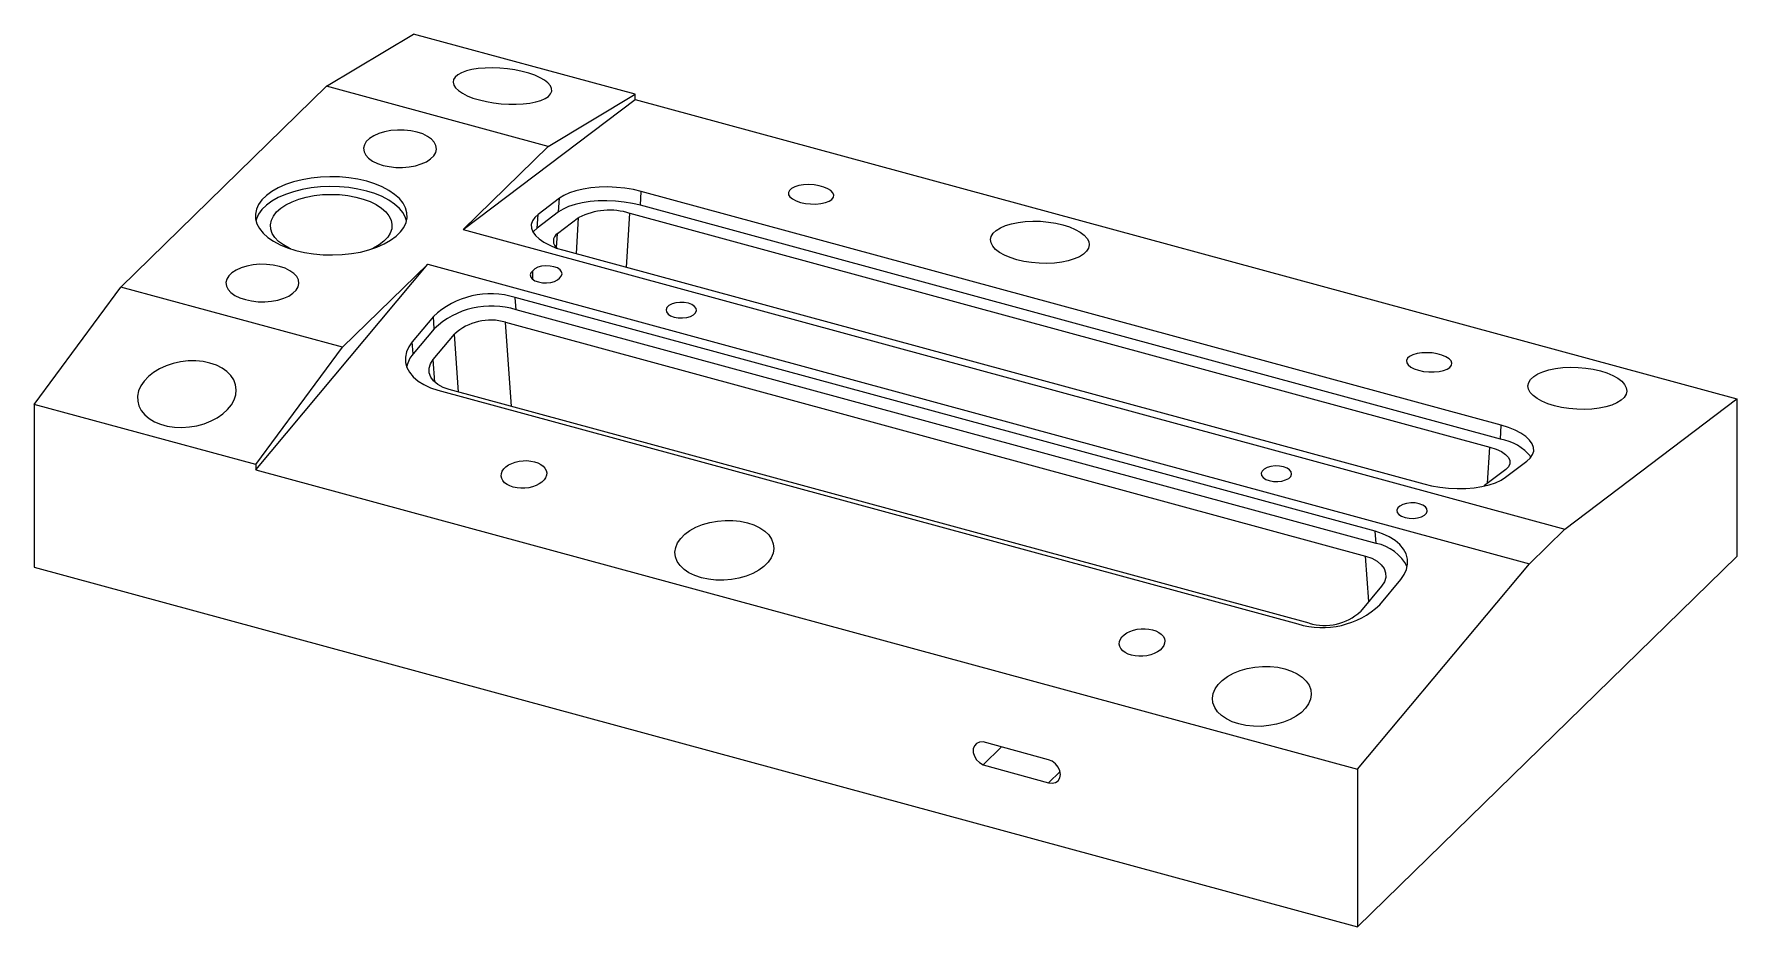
# Paper-space layout '_Trimetric' of a CAD drawing. Header units: millimetres. Extents: x 0 to 22.4, y -4.7 to 7.
import ezdxf

# ---------------------------------------------------------------- set-up
doc = ezdxf.new("R2010")
doc.units = ezdxf.units.MM

psp = doc.layouts.new('_Trimetric')

# ---------------------------------------------------------------- linework, layer by layer
at = {"color": 7, "linetype": 'Continuous', "lineweight": 25}
for p, q in [((3.85, 6.33), (4.994, 7.017)), ((7.912, 6.224), (4.994, 7.017)), ((3.85, 6.33), (1.143, 3.687)), ((6.769, 5.536), (3.85, 6.33)), ((5.649, 4.443), (7.912, 6.157)), ((6.769, 5.536), (7.912, 6.224)), ((7.912, 6.157), (7.912, 6.224)), ((7.912, 6.157), (22.417, 2.215)), ((6.769, 5.536), (5.649, 4.443)), ((7.982, 4.763), (7.993, 4.944)), ((19.314, 1.867), (7.993, 4.944)), ((6.915, 4.856), (6.636, 4.644)), ((6.904, 4.675), (6.915, 4.856)), ((19.303, 1.686), (7.982, 4.763)), ((6.904, 4.675), (6.625, 4.463)), ((6.625, 4.463), (6.636, 4.644)), ((6.89, 4.391), (7.169, 4.603)), ((7.843, 4.658), (19.164, 1.581)), ((5.649, 4.443), (20.153, 0.501)), ((6.972, 4.171), (18.293, 1.095)), ((2.919, 1.283), (5.182, 3.988)), ((5.182, 3.988), (4.062, 2.894)), ((5.182, 3.988), (19.687, 0.046)), ((6.565, 3.788), (6.565, 3.902)), ((0, 2.143), (1.143, 3.687)), ((4.062, 2.894), (1.143, 3.687)), ((17.655, 0.472), (6.335, 3.549)), ((6.346, 3.389), (6.335, 3.549)), ((17.666, 0.313), (6.346, 3.389)), ((5.257, 3.298), (4.978, 2.966)), ((5.268, 3.139), (4.99, 2.806)), ((5.268, 3.139), (5.257, 3.298)), ((6.207, 3.223), (17.527, 0.147)), ((4.99, 2.806), (4.978, 2.966)), ((5.255, 2.734), (5.533, 3.067)), ((2.919, 1.35), (4.062, 2.894)), ((5.315, 2.331), (16.636, -0.746)), ((16.786, -0.739), (5.465, 2.337)), ((0, 2.143), (0, 0)), ((2.919, 1.35), (0, 2.143)), ((20.153, 0.501), (22.417, 2.215)), ((22.417, 2.215), (22.417, 0.139)), ((19.303, 1.686), (19.314, 1.867)), ((2.919, 1.35), (2.919, 1.283)), ((19.371, 1.183), (19.651, 1.395)), ((2.919, 1.283), (17.423, -2.659)), ((19.374, 1.286), (19.095, 1.074)), ((19.095, 1.074), (19.085, 1.067)), ((17.666, 0.313), (17.655, 0.472)), ((19.687, 0.046), (20.153, 0.501)), ((0, 0), (17.423, -4.735)), ((17.423, -4.735), (22.417, 0.139)), ((17.423, -2.659), (19.687, 0.046)), ((17.714, -0.495), (17.992, -0.163)), ((17.738, -0.25), (17.46, -0.583)), ((13.355, -2.535), (12.493, -2.301)), ((12.734, -2.366), (12.493, -2.601)), ((12.493, -2.601), (13.355, -2.839)), ((17.423, -2.659), (17.423, -4.735))]:
    psp.add_line(p, q, dxfattribs=at)
at = {"color": 8, "linetype": 'Continuous', "lineweight": 25}
for p, q in [((7.14, 4.126), (7.169, 4.603)), ((7.8, 3.946), (7.843, 4.658)), ((6.879, 4.205), (6.89, 4.391)), ((6.284, 2.115), (6.207, 3.223)), ((5.586, 2.305), (5.533, 3.067)), ((5.276, 2.434), (5.255, 2.734)), ((19.135, 1.104), (19.164, 1.581)), ((17.569, -0.452), (17.527, 0.147)), ((13.507, -2.69), (13.355, -2.839))]:
    psp.add_line(p, q, dxfattribs=at)
at = {"color": 7, "linetype": 'Continuous', "lineweight": 25, "flags": 128}
for points in [[(5.862, 6.149), (5.954, 6.128), (6.05, 6.111), (6.149, 6.099), (6.248, 6.093), (6.346, 6.092), (6.439, 6.097), (6.526, 6.107), (6.604, 6.123), (6.672, 6.144), (6.728, 6.169), (6.771, 6.197), (6.8, 6.229), (6.814, 6.264), (6.813, 6.3), (6.797, 6.336), (6.765, 6.373), (6.72, 6.409), (6.662, 6.442), (6.592, 6.474), (6.512, 6.502), (6.424, 6.525), (6.33, 6.545), (6.232, 6.559), (6.133, 6.568), (6.034, 6.572), (5.938, 6.57), (5.848, 6.562), (5.765, 6.549), (5.692, 6.531), (5.629, 6.508), (5.579, 6.481), (5.543, 6.45), (5.522, 6.417), (5.516, 6.382), (5.524, 6.345), (5.548, 6.309), (5.587, 6.272), (5.639, 6.238), (5.703, 6.205), (5.778, 6.175), (5.862, 6.149)], [(4.594, 5.289), (4.675, 5.272), (4.762, 5.262), (4.851, 5.261), (4.938, 5.269), (5.021, 5.284), (5.098, 5.307), (5.165, 5.337), (5.22, 5.373), (5.261, 5.413), (5.287, 5.457), (5.297, 5.502), (5.291, 5.548), (5.269, 5.592), (5.231, 5.633), (5.18, 5.67), (5.116, 5.702), (5.042, 5.726), (4.96, 5.744), (4.873, 5.753), (4.784, 5.754), (4.697, 5.747), (4.614, 5.732), (4.537, 5.709), (4.471, 5.679), (4.415, 5.643), (4.374, 5.603), (4.348, 5.559), (4.338, 5.514), (4.344, 5.468), (4.366, 5.424), (4.404, 5.383), (4.455, 5.346), (4.519, 5.314), (4.594, 5.289)], [(3.445, 4.168), (3.56, 4.142), (3.68, 4.123), (3.804, 4.112), (3.929, 4.109), (4.054, 4.114), (4.177, 4.127), (4.296, 4.148), (4.409, 4.177), (4.513, 4.212), (4.609, 4.255), (4.693, 4.302), (4.765, 4.355), (4.824, 4.413), (4.868, 4.473), (4.897, 4.536), (4.911, 4.6), (4.909, 4.665), (4.891, 4.729), (4.858, 4.791), (4.809, 4.851), (4.747, 4.907), (4.671, 4.959), (4.584, 5.005), (4.486, 5.046), (4.379, 5.079), (4.264, 5.106), (4.144, 5.125), (4.02, 5.136), (3.895, 5.139), (3.77, 5.134), (3.647, 5.12), (3.528, 5.099), (3.415, 5.071), (3.31, 5.035), (3.215, 4.993), (3.131, 4.945), (3.059, 4.892), (3, 4.835), (2.956, 4.775), (2.927, 4.712), (2.913, 4.647), (2.915, 4.583), (2.933, 4.519), (2.966, 4.456), (3.014, 4.397), (3.077, 4.341), (3.152, 4.289), (3.24, 4.242), (3.338, 4.202), (3.445, 4.168)], [(4.904, 4.56), (4.891, 4.6), (4.858, 4.663), (4.809, 4.723), (4.747, 4.779), (4.671, 4.83), (4.584, 4.877), (4.486, 4.917), (4.379, 4.951), (4.264, 4.977), (4.144, 4.996), (4.02, 5.007), (3.895, 5.01), (3.77, 5.005), (3.647, 4.992), (3.528, 4.971), (3.415, 4.942), (3.31, 4.907), (3.215, 4.865), (3.131, 4.817), (3.059, 4.764), (3, 4.707), (2.956, 4.646), (2.927, 4.583), (2.92, 4.56)], [(7.993, 4.944), (7.889, 4.969), (7.779, 4.987), (7.666, 4.999), (7.552, 5.004), (7.44, 5.002), (7.331, 4.993), (7.228, 4.977), (7.133, 4.955), (7.048, 4.927), (6.975, 4.894), (6.915, 4.856)], [(10.089, 4.802), (10.154, 4.788), (10.223, 4.781), (10.292, 4.78), (10.358, 4.787), (10.417, 4.799), (10.466, 4.818), (10.501, 4.841), (10.522, 4.868), (10.528, 4.897), (10.517, 4.927), (10.49, 4.956), (10.45, 4.981), (10.397, 5.003), (10.336, 5.02), (10.268, 5.031), (10.199, 5.035), (10.131, 5.032), (10.068, 5.022), (10.014, 5.007), (9.972, 4.985), (9.943, 4.96), (9.93, 4.932), (9.933, 4.902), (9.951, 4.873), (9.985, 4.846), (10.032, 4.821), (10.089, 4.802)], [(3.378, 4.188), (3.358, 4.198), (3.283, 4.241), (3.22, 4.288), (3.171, 4.34), (3.136, 4.394), (3.117, 4.451), (3.112, 4.508), (3.124, 4.566), (3.15, 4.621), (3.192, 4.675), (3.247, 4.725), (3.316, 4.77), (3.396, 4.81), (3.486, 4.844), (3.584, 4.871), (3.689, 4.891), (3.798, 4.903), (3.909, 4.907), (4.021, 4.904), (4.13, 4.892), (4.235, 4.872), (4.334, 4.845), (4.424, 4.812), (4.505, 4.772), (4.574, 4.727), (4.63, 4.677), (4.672, 4.624), (4.699, 4.568), (4.711, 4.511), (4.708, 4.454), (4.689, 4.397), (4.655, 4.342), (4.606, 4.29), (4.544, 4.243), (4.469, 4.2), (4.445, 4.188)], [(7.982, 4.763), (7.878, 4.788), (7.768, 4.806), (7.655, 4.818), (7.541, 4.823), (7.428, 4.821), (7.32, 4.812), (7.217, 4.796), (7.122, 4.774), (7.037, 4.746), (6.964, 4.713), (6.904, 4.675)], [(6.636, 4.644), (6.59, 4.602), (6.56, 4.557), (6.545, 4.51), (6.547, 4.462), (6.566, 4.413), (6.6, 4.366), (6.649, 4.32), (6.712, 4.276), (6.788, 4.237), (6.875, 4.201), (6.972, 4.171)], [(12.938, 4.047), (12.851, 4.074), (12.775, 4.106), (12.71, 4.142), (12.658, 4.182), (12.62, 4.224), (12.598, 4.268), (12.591, 4.311), (12.6, 4.354), (12.626, 4.395), (12.666, 4.432), (12.721, 4.466), (12.788, 4.496), (12.866, 4.52), (12.954, 4.538), (13.049, 4.549), (13.148, 4.554), (13.25, 4.552), (13.352, 4.543), (13.451, 4.527), (13.544, 4.506), (13.63, 4.479), (13.707, 4.446), (13.772, 4.41), (13.824, 4.37), (13.862, 4.328), (13.884, 4.285), (13.891, 4.241), (13.881, 4.199), (13.856, 4.158), (13.816, 4.12), (13.761, 4.086), (13.694, 4.057), (13.615, 4.033), (13.528, 4.015), (13.433, 4.003), (13.333, 3.999), (13.232, 4.001), (13.13, 4.009), (13.031, 4.025), (12.938, 4.047)], [(6.625, 4.463), (6.579, 4.421), (6.568, 4.408)], [(2.782, 3.521), (2.864, 3.504), (2.951, 3.494), (3.039, 3.493), (3.127, 3.501), (3.21, 3.516), (3.286, 3.539), (3.353, 3.569), (3.408, 3.605), (3.45, 3.645), (3.476, 3.689), (3.486, 3.734), (3.48, 3.78), (3.458, 3.824), (3.42, 3.865), (3.369, 3.902), (3.304, 3.934), (3.23, 3.959), (3.148, 3.976), (3.062, 3.986), (2.973, 3.987), (2.886, 3.979), (2.802, 3.964), (2.726, 3.941), (2.659, 3.911), (2.604, 3.875), (2.563, 3.835), (2.537, 3.791), (2.526, 3.746), (2.532, 3.7), (2.555, 3.656), (2.592, 3.615), (2.644, 3.578), (2.708, 3.546), (2.782, 3.521)], [(6.565, 3.902), (6.541, 3.876), (6.532, 3.848), (6.538, 3.819), (6.559, 3.793), (6.593, 3.77), (6.639, 3.754), (6.691, 3.744), (6.746, 3.742), (6.801, 3.748), (6.85, 3.762), (6.89, 3.781), (6.917, 3.806)], [(6.917, 3.806), (6.941, 3.832), (6.951, 3.86), (6.945, 3.889), (6.924, 3.915), (6.889, 3.938), (6.844, 3.954), (6.792, 3.964), (6.737, 3.966), (6.682, 3.96), (6.633, 3.947), (6.593, 3.927), (6.565, 3.902)], [(8.426, 3.292), (8.48, 3.282), (8.537, 3.28), (8.592, 3.287), (8.642, 3.301), (8.682, 3.322), (8.708, 3.348), (8.719, 3.377), (8.715, 3.406), (8.694, 3.433), (8.659, 3.457), (8.613, 3.474), (8.559, 3.484), (8.503, 3.485), (8.447, 3.479), (8.398, 3.464), (8.358, 3.443), (8.331, 3.417), (8.32, 3.389), (8.325, 3.359), (8.346, 3.332), (8.38, 3.309), (8.426, 3.292)], [(4.978, 2.966), (4.933, 2.901), (4.903, 2.833), (4.888, 2.764), (4.89, 2.696), (4.909, 2.629), (4.943, 2.565), (4.992, 2.505), (5.055, 2.45), (5.131, 2.403), (5.218, 2.362), (5.315, 2.331)], [(2.315, 2.687), (2.224, 2.707), (2.128, 2.716), (2.029, 2.714), (1.929, 2.703), (1.832, 2.681), (1.739, 2.65), (1.652, 2.611), (1.573, 2.563), (1.505, 2.509), (1.449, 2.45), (1.406, 2.386), (1.377, 2.32), (1.363, 2.253), (1.365, 2.186), (1.381, 2.122), (1.412, 2.061), (1.457, 2.005), (1.516, 1.956), (1.586, 1.914), (1.666, 1.881), (1.754, 1.857), (1.848, 1.843), (1.946, 1.839), (2.045, 1.846), (2.144, 1.862), (2.239, 1.888), (2.33, 1.924), (2.412, 1.967), (2.486, 2.018), (2.548, 2.075), (2.598, 2.137), (2.634, 2.202), (2.656, 2.269), (2.662, 2.336), (2.653, 2.402), (2.629, 2.465), (2.591, 2.523), (2.539, 2.576), (2.475, 2.621), (2.4, 2.659), (2.315, 2.687)], [(5.465, 2.337), (5.384, 2.366), (5.314, 2.404), (5.259, 2.451), (5.221, 2.503), (5.201, 2.56), (5.2, 2.619), (5.218, 2.678), (5.255, 2.734)], [(18.226, 2.591), (18.291, 2.577), (18.36, 2.569), (18.429, 2.569), (18.495, 2.575), (18.554, 2.588), (18.602, 2.607), (18.638, 2.63), (18.659, 2.657), (18.664, 2.686), (18.653, 2.716), (18.627, 2.744), (18.586, 2.77), (18.534, 2.792), (18.472, 2.809), (18.405, 2.819), (18.335, 2.823), (18.267, 2.821), (18.205, 2.811), (18.151, 2.795), (18.108, 2.774), (18.08, 2.749), (18.066, 2.72), (18.069, 2.691), (18.088, 2.662), (18.122, 2.634), (18.169, 2.61), (18.226, 2.591)], [(20.013, 2.124), (19.927, 2.151), (19.85, 2.183), (19.785, 2.22), (19.733, 2.259), (19.695, 2.301), (19.673, 2.345), (19.666, 2.388), (19.676, 2.431), (19.701, 2.472), (19.741, 2.509), (19.796, 2.543), (19.863, 2.573), (19.942, 2.597), (20.029, 2.615), (20.124, 2.626), (20.224, 2.631), (20.326, 2.629), (20.427, 2.62), (20.526, 2.605), (20.62, 2.583), (20.706, 2.556), (20.782, 2.523), (20.848, 2.487), (20.9, 2.447), (20.937, 2.405), (20.96, 2.362), (20.966, 2.318), (20.957, 2.276), (20.932, 2.235), (20.891, 2.197), (20.837, 2.163), (20.769, 2.134), (20.691, 2.11), (20.603, 2.092), (20.508, 2.08), (20.409, 2.076), (20.307, 2.078), (20.205, 2.087), (20.107, 2.102), (20.013, 2.124)], [(19.651, 1.395), (19.696, 1.436), (19.727, 1.481), (19.741, 1.528), (19.739, 1.577), (19.721, 1.625), (19.687, 1.673), (19.638, 1.719), (19.574, 1.762), (19.498, 1.802), (19.411, 1.837), (19.314, 1.867)], [(19.164, 1.581), (19.246, 1.554), (19.316, 1.522), (19.371, 1.485), (19.409, 1.445), (19.429, 1.403), (19.429, 1.362), (19.411, 1.322), (19.374, 1.286)], [(6.309, 1.054), (6.265, 1.069), (6.227, 1.088), (6.195, 1.112), (6.172, 1.139), (6.156, 1.169), (6.149, 1.2), (6.152, 1.231), (6.163, 1.263), (6.184, 1.293), (6.212, 1.32), (6.247, 1.345), (6.289, 1.366), (6.335, 1.383), (6.385, 1.395), (6.437, 1.401), (6.489, 1.402), (6.54, 1.397), (6.588, 1.387), (6.632, 1.372), (6.671, 1.352), (6.702, 1.329), (6.726, 1.302), (6.742, 1.272), (6.748, 1.241), (6.746, 1.21), (6.734, 1.178), (6.714, 1.148), (6.686, 1.121), (6.651, 1.096), (6.609, 1.075), (6.563, 1.058), (6.513, 1.046), (6.461, 1.04), (6.409, 1.039), (6.358, 1.044), (6.309, 1.054)], [(16.261, 1.139), (16.315, 1.129), (16.371, 1.127), (16.427, 1.134), (16.476, 1.148), (16.516, 1.169), (16.543, 1.195), (16.554, 1.224), (16.549, 1.253), (16.528, 1.28), (16.494, 1.304), (16.448, 1.321), (16.394, 1.331), (16.337, 1.332), (16.282, 1.326), (16.232, 1.311), (16.192, 1.29), (16.166, 1.264), (16.155, 1.236), (16.159, 1.206), (16.18, 1.179), (16.215, 1.156), (16.261, 1.139)], [(18.293, 1.095), (18.397, 1.07), (18.507, 1.052), (18.62, 1.04), (18.734, 1.035), (18.847, 1.037), (18.956, 1.046), (19.058, 1.062), (19.153, 1.084), (19.238, 1.112), (19.311, 1.145), (19.371, 1.183)], [(18.048, 0.653), (18.101, 0.643), (18.158, 0.641), (18.213, 0.648), (18.263, 0.663), (18.303, 0.684), (18.329, 0.709), (18.341, 0.738), (18.336, 0.767), (18.315, 0.795), (18.28, 0.818), (18.234, 0.835), (18.181, 0.845), (18.124, 0.847), (18.068, 0.84), (18.019, 0.826), (17.979, 0.805), (17.952, 0.779), (17.941, 0.75), (17.946, 0.721), (17.967, 0.693), (18.001, 0.67), (18.048, 0.653)], [(9.391, 0.585), (9.477, 0.556), (9.553, 0.519), (9.619, 0.474), (9.671, 0.424), (9.708, 0.368), (9.731, 0.309), (9.737, 0.248), (9.728, 0.186), (9.703, 0.125), (9.662, 0.066), (9.608, 0.011), (9.54, -0.038), (9.462, -0.082), (9.374, -0.117), (9.279, -0.145), (9.18, -0.163), (9.078, -0.172), (8.976, -0.171), (8.878, -0.16), (8.784, -0.14), (8.698, -0.111), (8.621, -0.074), (8.556, -0.03), (8.504, 0.021), (8.466, 0.076), (8.444, 0.135), (8.437, 0.197), (8.447, 0.259), (8.472, 0.32), (8.512, 0.378), (8.567, 0.433), (8.634, 0.483), (8.713, 0.526), (8.801, 0.562), (8.895, 0.589), (8.995, 0.607), (9.097, 0.616), (9.198, 0.615), (9.297, 0.605), (9.391, 0.585)], [(17.992, -0.163), (18.038, -0.098), (18.068, -0.031), (18.082, 0.038), (18.08, 0.107), (18.062, 0.174), (18.028, 0.238), (17.979, 0.298), (17.916, 0.352), (17.84, 0.4), (17.752, 0.44), (17.655, 0.472)], [(17.527, 0.147), (17.609, 0.118), (17.679, 0.08), (17.734, 0.033), (17.772, -0.019), (17.792, -0.076), (17.793, -0.135), (17.775, -0.194), (17.738, -0.25)], [(14.446, -1.158), (14.402, -1.143), (14.364, -1.123), (14.332, -1.099), (14.308, -1.072), (14.293, -1.043), (14.286, -1.012), (14.289, -0.98), (14.3, -0.949), (14.32, -0.919), (14.349, -0.891), (14.384, -0.866), (14.426, -0.845), (14.472, -0.828), (14.522, -0.817), (14.574, -0.81), (14.626, -0.81), (14.677, -0.814), (14.725, -0.824), (14.769, -0.839), (14.807, -0.859), (14.839, -0.883), (14.863, -0.91), (14.879, -0.939), (14.885, -0.97), (14.883, -1.002), (14.871, -1.033), (14.851, -1.063), (14.823, -1.091), (14.787, -1.116), (14.746, -1.137), (14.699, -1.153), (14.649, -1.165), (14.597, -1.171), (14.545, -1.172), (14.494, -1.168), (14.446, -1.158)], [(16.466, -1.338), (16.552, -1.367), (16.629, -1.404), (16.694, -1.449), (16.746, -1.499), (16.784, -1.555), (16.806, -1.614), (16.813, -1.675), (16.803, -1.737), (16.778, -1.798), (16.738, -1.857), (16.683, -1.912), (16.616, -1.961), (16.537, -2.005), (16.449, -2.04), (16.355, -2.068), (16.255, -2.086), (16.153, -2.095), (16.052, -2.094), (15.953, -2.083), (15.859, -2.063), (15.773, -2.034), (15.697, -1.997), (15.631, -1.953), (15.579, -1.902), (15.542, -1.847), (15.519, -1.787), (15.513, -1.726), (15.522, -1.664), (15.547, -1.603), (15.588, -1.545), (15.642, -1.49), (15.71, -1.44), (15.788, -1.397), (15.876, -1.361), (15.971, -1.334), (16.07, -1.316), (16.172, -1.307), (16.274, -1.308), (16.372, -1.318), (16.466, -1.338)], [(12.493, -2.301), (12.447, -2.303), (12.407, -2.32), (12.379, -2.351), (12.364, -2.392), (12.364, -2.439), (12.379, -2.488), (12.407, -2.534), (12.447, -2.573), (12.493, -2.601)], [(13.355, -2.839), (13.403, -2.844), (13.447, -2.835), (13.482, -2.81), (13.504, -2.774), (13.511, -2.729), (13.504, -2.68), (13.482, -2.632), (13.447, -2.589), (13.403, -2.555), (13.355, -2.535)]]:
    psp.add_lwpolyline(points, dxfattribs=at)
at = {"color": 7, "linetype": 'Continuous', "lineweight": 25}
for centre, radius, start, end in [((7.574, 3.81), 0.889, 72.3415, 117.0277), ((6.951, 4.293), 0.115, 121.9514, 236.4888), ((6.011, 2.498), 1.1, 72.8799, 133.3025), ((6.022, 2.338), 1.1, 72.8799, 133.3025), ((6.007, 2.555), 0.697, 73.3498, 132.8325), ((5.274, 2.557), 0.378, 138.6893, 167.4038), ((19.188, 1.027), 0.669, 39.0998, 80.074), ((17.564, -0.251), 0.573, 26.4421, 79.6905), ((16.96, 0.305), 1.1, 252.8799, 313.3025), ((16.986, -0.071), 0.697, 253.3498, 312.8325)]:
    psp.add_arc(centre, radius, start, end, dxfattribs=at)

doc.saveas('drawing.dxf')
